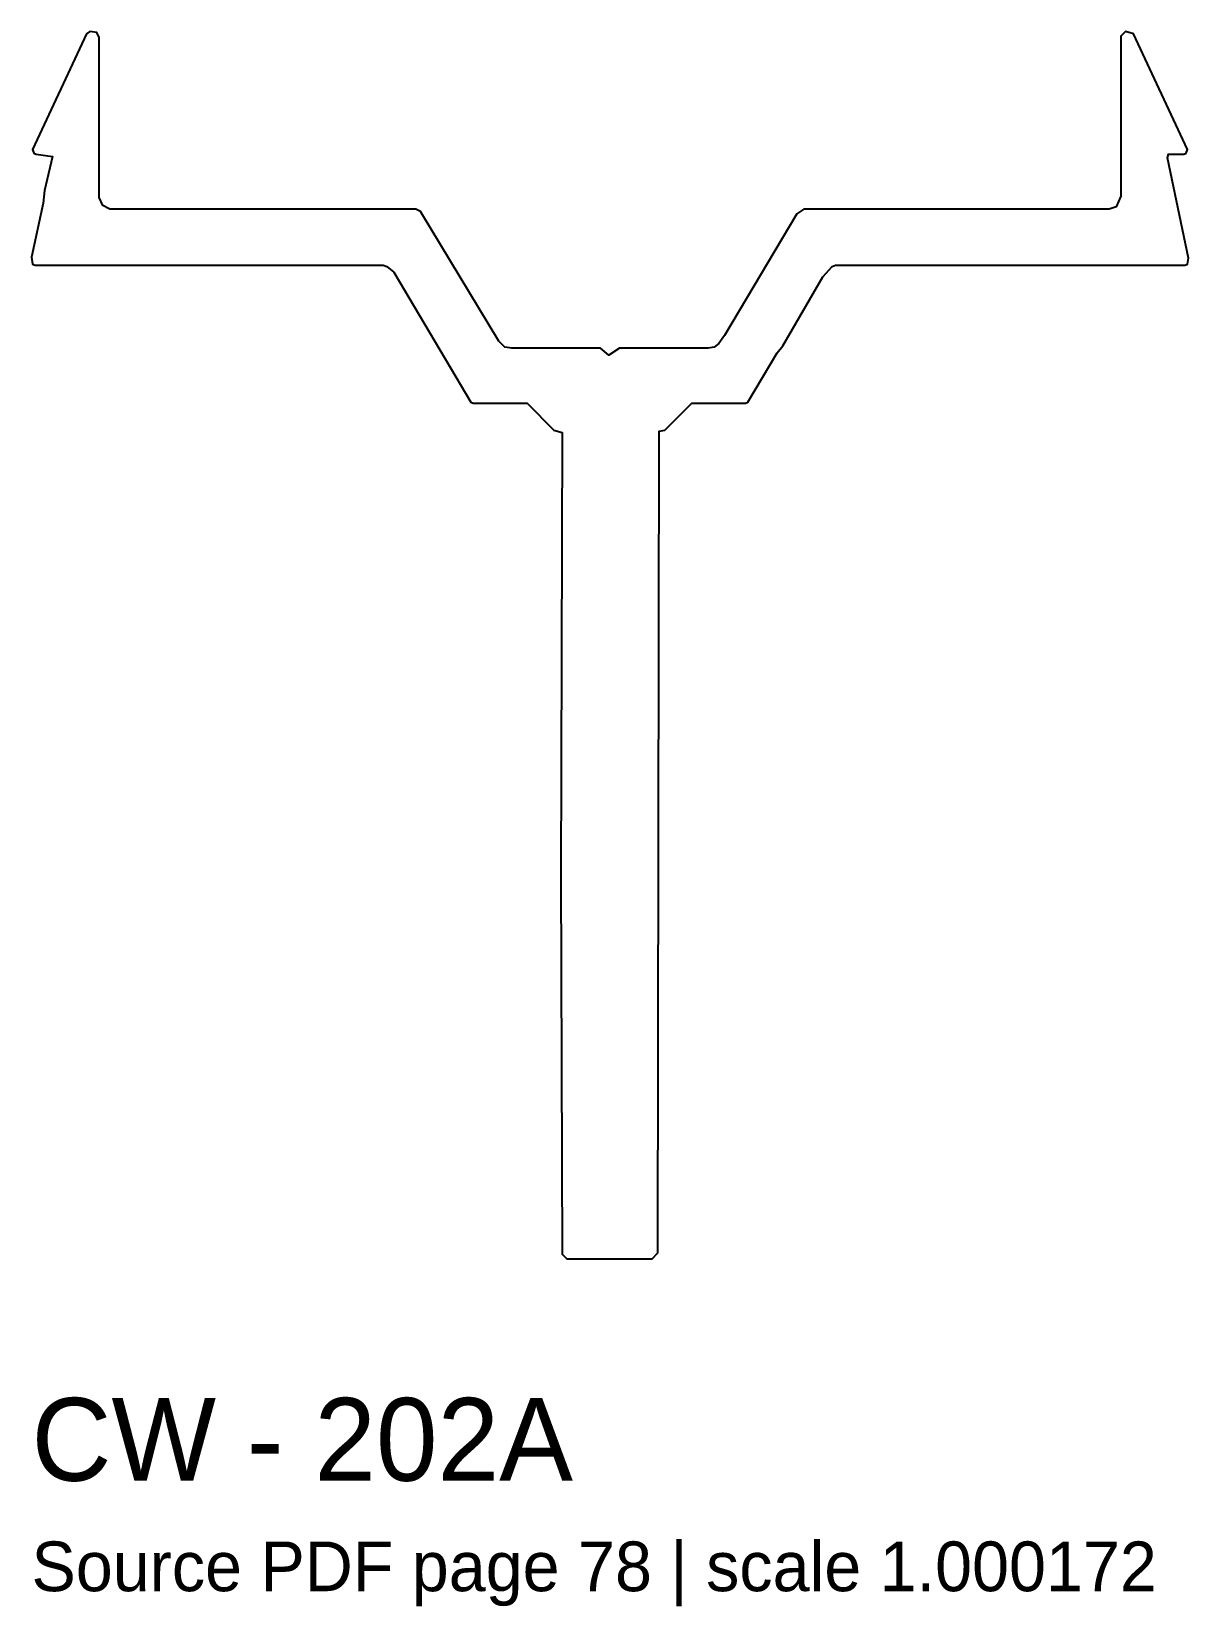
# Model space of a CAD drawing. Header units: millimetres. Extents: x 0 to 41.9, y -12.6 to 44.5.
import ezdxf

# ---------------------------------------------------------------- set-up
doc = ezdxf.new("R2010")
doc.units = ezdxf.units.MM
doc.layers.add('INFO', color=7, linetype='Continuous')
doc.layers.add('PROFILE', color=7, linetype='Continuous')

msp = doc.modelspace()

# ---------------------------------------------------------------- linework, layer by layer
at = {"layer": 'PROFILE'}
msp.add_lwpolyline([(2.117, 44.5), (1.99, 44.415), (0.042, 40.224), (0.085, 40.097), (0.169, 40.054), (0.762, 39.97), (0.466, 38.742), (0.423, 38.276), (0, 36.328), (0.042, 36.074), (0.127, 36.032), (12.745, 36.032), (12.872, 35.99), (13.126, 35.778), (15.92, 31.078), (16.005, 31.036), (17.952, 31.036), (18.926, 30.062), (19.223, 29.977), (19.18, 13.888), (19.223, 0.212), (19.392, 0.042), (22.483, 0.042), (22.695, 0.254), (22.737, 30.02), (22.949, 30.062), (23.922, 31.036), (25.87, 31.036), (25.955, 31.078), (27.013, 32.856), (27.225, 33.11), (28.665, 35.608), (29.003, 35.99), (29.13, 36.032), (41.79, 36.032), (41.875, 36.074), (41.917, 36.286), (41.155, 39.927), (41.197, 40.054), (41.748, 40.054), (41.833, 40.097), (41.875, 40.224), (39.927, 44.415), (39.631, 44.5), (39.461, 44.331), (39.461, 38.53), (39.292, 38.149), (39.038, 38.064), (27.987, 38.064), (27.733, 37.895), (25.108, 33.491), (24.896, 33.195), (24.727, 33.068), (24.515, 33.026), (21.297, 33.026), (20.916, 32.772), (20.62, 33.026), (17.402, 33.026), (17.148, 33.068), (16.936, 33.28), (14.099, 37.98), (13.93, 38.064), (2.837, 38.064), (2.583, 38.191), (2.456, 38.488), (2.456, 44.288), (2.371, 44.458)], close=True, dxfattribs=at)

# ---------------------------------------------------------------- texts
at = {"layer": 'INFO'}
for s, height, p in [('CW - 202A', 3, (0, -8)), ('Source PDF page 78 | scale 1.000172', 1.8, (0, -12))]:
    msp.add_text(s, height=height, dxfattribs=at).set_placement(p)

doc.saveas('drawing.dxf')
